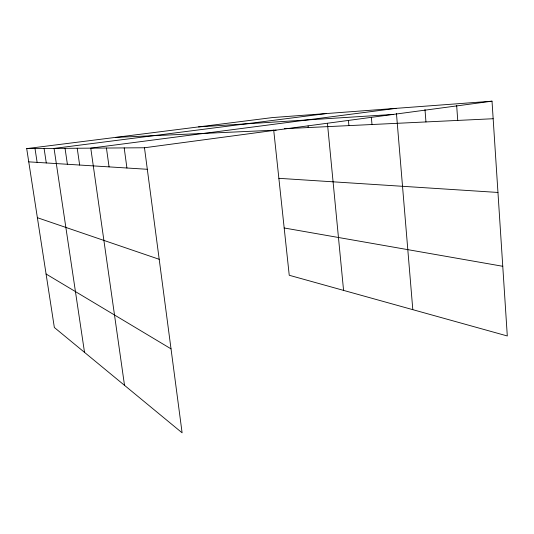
<?xml version="1.0" encoding="UTF-8"?>
<svg xmlns="http://www.w3.org/2000/svg" width="534" height="534" viewBox="0 0 534 534"><rect width="100%" height="100%" fill="white"/><g stroke="black" fill="none" stroke-linecap="round" stroke-linejoin="round"><path stroke-width="0.8" d="M144.474 147.764L182.107 432.82L54.348 327.496L26.7 148.606L144.474 147.764L492.014 101.18L507.3 335.966L289.241 275.27L273.695 130.029M396.028 108.349L90.767 148.152L124.515 385.341M326.474 113.542L54.061 148.412L84.519 352.367M26.7 148.606L272.367 117.587L492.014 101.18M198.528 126.905L393.091 114.436M284.442 128.694L493.162 118.728M115.344 137.412L276.111 130.122M28.749 161.849L147.311 169.285M278.868 178.323L497.955 192.454M284.181 227.978L502.761 266.286M37.38 217.698L159.199 259.297M46.078 274.002L171.02 348.849M35.01 148.545L37.126 162.376M44.095 148.485L46.284 162.95M65.048 148.332L67.391 164.272M77.216 148.245L79.646 165.039M106.44 148.038L109.063 166.882M124.195 147.911L126.925 168.003M308.105 125.984L308.258 127.553M327.429 123.354L343.569 290.389M348.468 120.797L348.909 125.617M371.37 117.373L371.998 124.515M396.442 113.335L412.809 309.667M424.984 109.517L425.952 121.939M456.663 105.485L457.738 120.424"/></g></svg>
